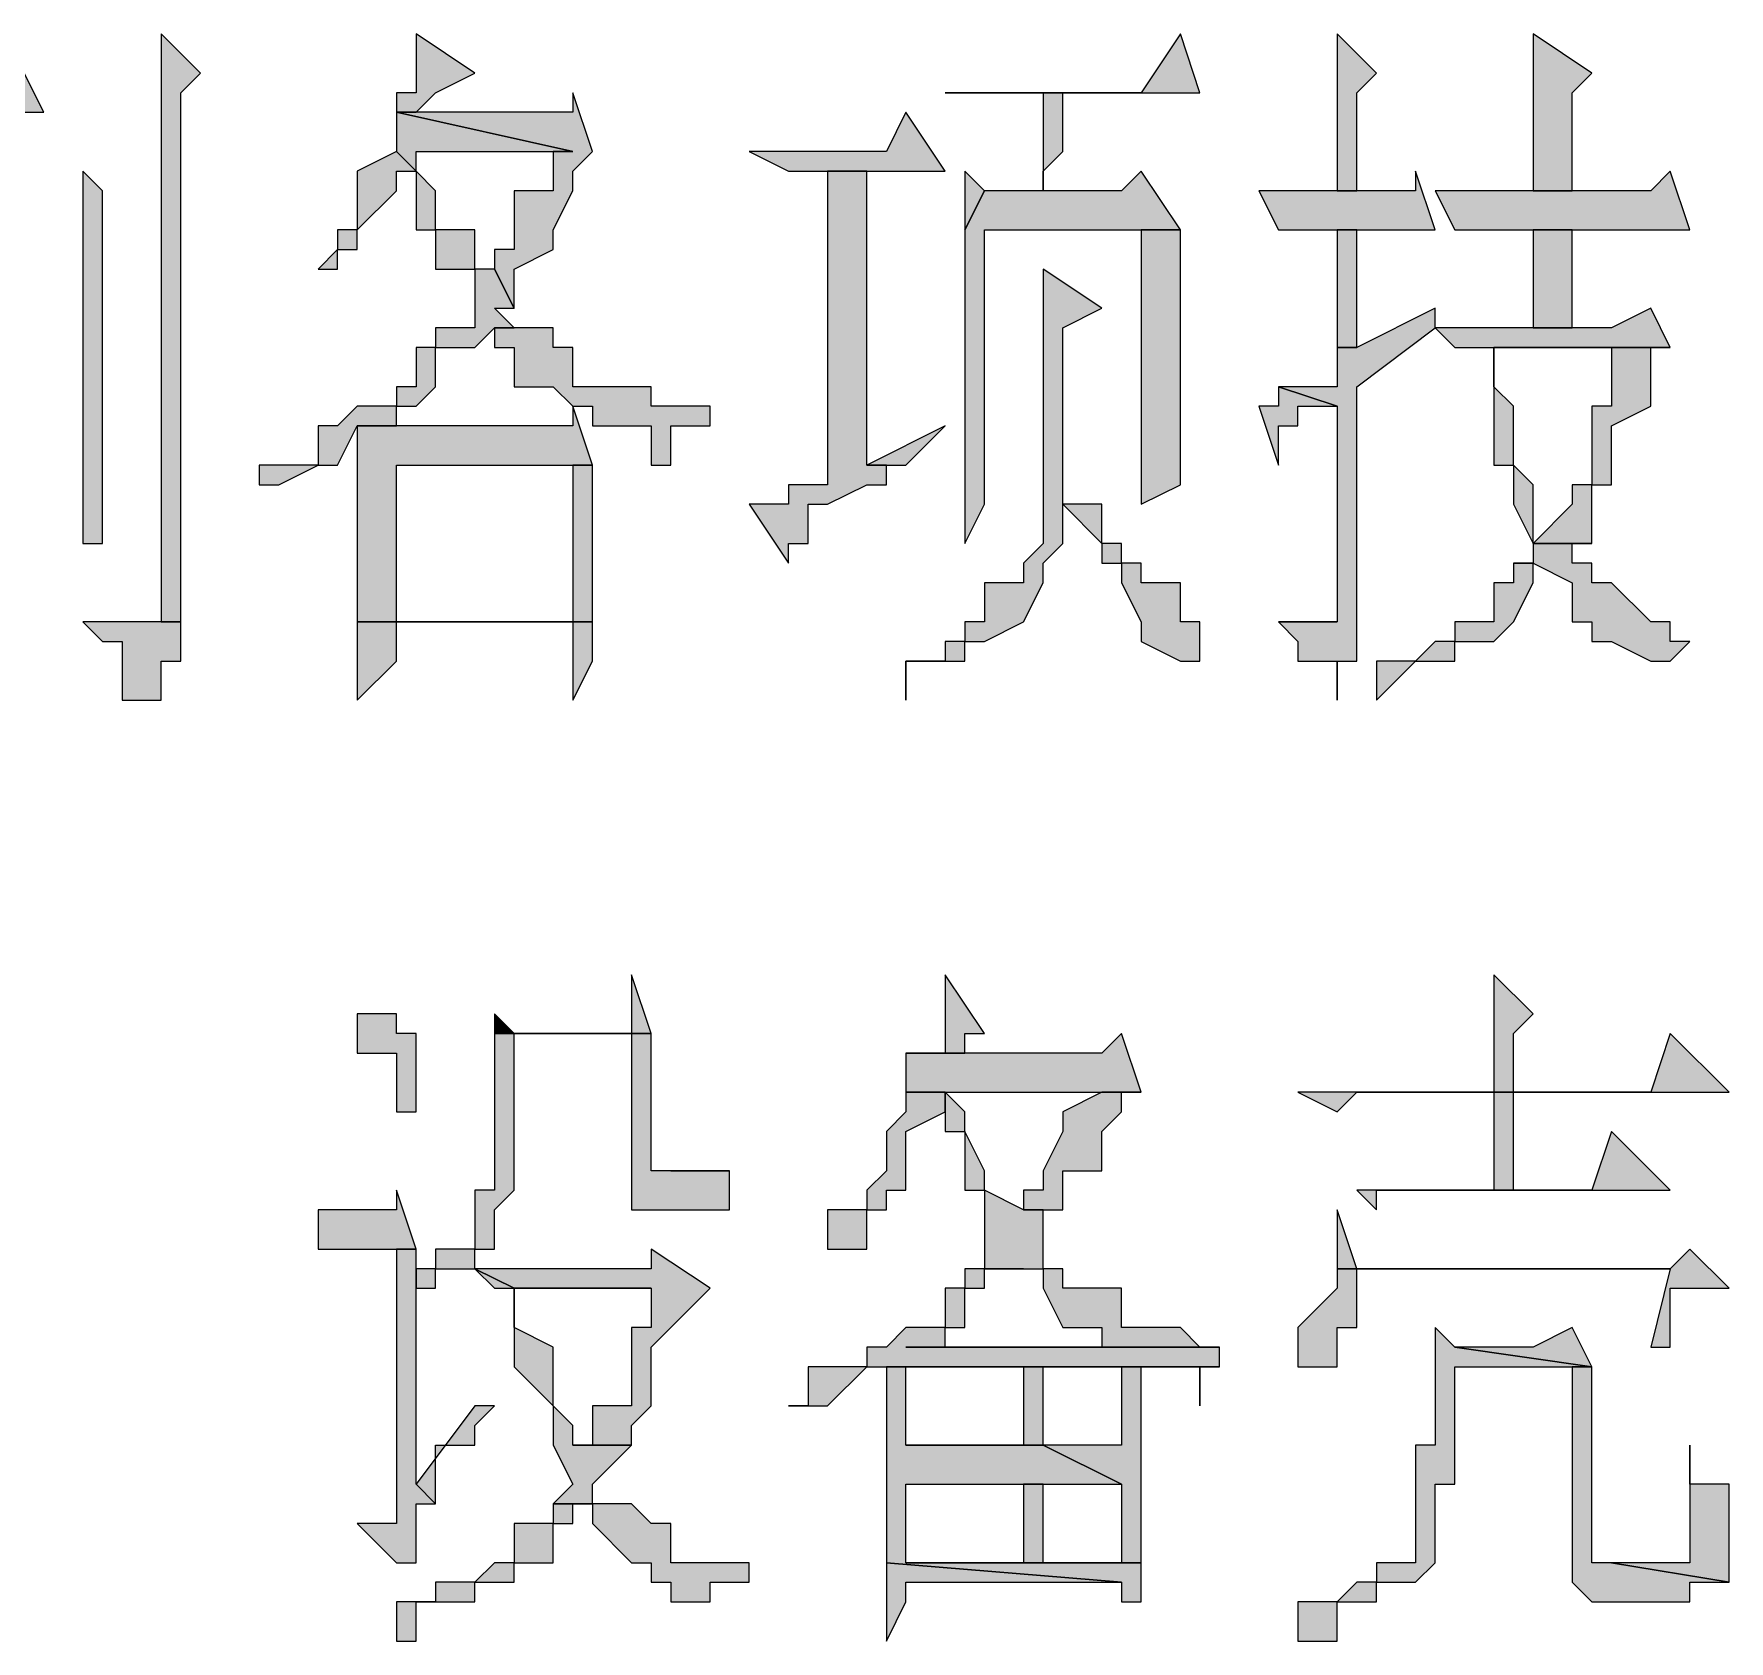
# Model space of a CAD drawing. Header units: millimetres. Extents: x 20 to 821, y 1 to 1134.
# Drawn here: x 607.95 to 623.52, y 607.1 to 621.86 of the extents above; entities that cross this region are included whole.
import ezdxf

# ---------------------------------------------------------------- set-up
doc = ezdxf.new("R2010")
doc.units = ezdxf.units.MM
doc.layers.add('1', color=7, linetype='Continuous')

msp = doc.modelspace()

# ---------------------------------------------------------------- hatches: boundary and pattern name
h = msp.add_hatch(color=0)
h.dxf.hatch_style = 2
h.paths.add_polyline_path([(609.12, 621.861732), (609.12, 616.461732), (609.3, 616.461732), (609.3, 621.321732), (609.48, 621.501732)])
h = msp.add_hatch(color=0)
h.dxf.hatch_style = 2
h.paths.add_polyline_path([(611.46, 621.861732), (611.46, 621.321732), (611.28, 621.321732), (611.28, 621.141732), (611.46, 621.141732), (611.64, 621.321732), (612, 621.501732)])
h = msp.add_hatch(color=0)
h.dxf.hatch_style = 2
h.paths.add_polyline_path([(618.48, 621.861732), (618.12, 621.321732), (616.32, 621.321732), (616.5, 621.321732), (618.66, 621.321732)])
h = msp.add_hatch(color=0)
h.dxf.hatch_style = 2
h.paths.add_polyline_path([(619.92, 621.861732), (619.92, 620.421732), (620.1, 620.421732), (620.1, 621.321732), (620.28, 621.501732)])
h = msp.add_hatch(color=0)
h.dxf.hatch_style = 2
h.paths.add_polyline_path([(621.72, 621.861732), (621.72, 620.421732), (622.08, 620.421732), (622.08, 621.321732), (622.26, 621.501732)])
h = msp.add_hatch(color=0)
h.dxf.hatch_style = 2
h.paths.add_polyline_path([(607.86, 621.501732), (607.68, 621.141732), (605.7, 621.141732), (605.88, 620.781732), (606.24, 620.781732), (606.24, 621.141732), (608.04, 621.141732)])
h = msp.add_hatch(color=0)
h.dxf.hatch_style = 2
h.paths.add_polyline_path([(612.9, 621.321732), (612.9, 621.141732), (611.46, 621.141732), (611.28, 621.141732), (612.9, 620.781732), (612.72, 620.781732), (612.72, 620.601732), (612.72, 620.421732), (612.36, 620.421732), (612.36, 619.881732), (612.18, 619.881732), (612.18, 619.701732), (612.36, 619.341732), (612.36, 619.701732), (612.72, 619.881732), (612.72, 620.061732), (612.9, 620.421732), (612.9, 620.601732), (613.08, 620.781732)])
h = msp.add_hatch(color=0)
h.dxf.hatch_style = 2
h.paths.add_polyline_path([(617.4, 621.321732), (617.22, 621.321732), (617.22, 621.141732), (617.22, 620.421732), (617.22, 620.601732), (617.4, 620.781732)])
h = msp.add_hatch(color=0)
h.dxf.hatch_style = 2
h.paths.add_polyline_path([(611.28, 621.141732), (611.28, 620.781732), (611.46, 620.601732), (611.46, 620.061732), (611.64, 620.061732), (611.64, 619.701732), (612, 619.701732), (612, 619.161732), (611.64, 619.161732), (611.64, 618.981732), (611.46, 618.981732), (611.46, 618.621732), (611.28, 618.621732), (611.28, 618.441732), (610.92, 618.441732), (610.74, 618.261732), (610.56, 618.261732), (610.56, 617.901732), (610.02, 617.901732), (610.02, 617.721732), (610.2, 617.721732), (610.56, 617.901732), (610.74, 617.901732), (610.92, 618.261732), (611.28, 618.261732), (611.28, 618.441732), (611.46, 618.441732), (611.64, 618.621732), (611.64, 618.981732), (612, 618.981732), (612.18, 619.161732), (612.36, 619.161732), (612.18, 619.341732), (612.36, 619.341732), (612.18, 619.701732), (612, 619.701732), (612, 619.881732), (612, 620.061732), (611.64, 620.061732), (611.64, 620.421732), (611.46, 620.601732), (611.46, 620.781732), (612.9, 620.781732)])
h = msp.add_hatch(color=0)
h.dxf.hatch_style = 2
h.paths.add_polyline_path([(615.96, 621.141732), (615.78, 620.781732), (614.52, 620.781732), (614.88, 620.601732), (616.32, 620.601732)])
h = msp.add_hatch(color=0)
h.dxf.hatch_style = 2
h.paths.add_polyline_path([(611.28, 620.781732), (610.92, 620.601732), (610.92, 620.061732), (610.74, 620.061732), (610.74, 619.881732), (610.56, 619.701732), (610.74, 619.701732), (610.74, 619.881732), (610.92, 619.881732), (610.92, 620.061732), (611.28, 620.421732), (611.28, 620.601732), (611.46, 620.601732)])
h = msp.add_hatch(color=0)
h.dxf.hatch_style = 2
h.paths.add_polyline_path([(608.4, 620.601732), (608.4, 617.181732), (608.58, 617.181732), (608.58, 617.541732), (608.58, 620.421732)])
h = msp.add_hatch(color=0)
h.dxf.hatch_style = 2
h.paths.add_polyline_path([(615.6, 620.601732), (615.24, 620.601732), (615.24, 617.901732), (615.24, 617.721732), (615.06, 617.721732), (614.88, 617.721732), (614.88, 617.541732), (614.52, 617.541732), (614.88, 617.001732), (614.88, 617.181732), (615.06, 617.181732), (615.06, 617.541732), (615.24, 617.541732), (615.6, 617.721732), (615.78, 617.721732), (615.78, 617.901732), (615.6, 617.901732)])
h = msp.add_hatch(color=0)
h.dxf.hatch_style = 2
h.paths.add_polyline_path([(616.5, 620.601732), (616.5, 620.061732), (616.68, 620.421732)])
h = msp.add_hatch(color=0)
h.dxf.hatch_style = 2
h.paths.add_polyline_path([(618.12, 620.601732), (617.94, 620.421732), (616.68, 620.421732), (616.5, 620.061732), (616.5, 617.541732), (616.5, 617.181732), (616.68, 617.541732), (616.68, 620.061732), (618.12, 620.061732), (618.48, 620.061732)])
h = msp.add_hatch(color=0)
h.dxf.hatch_style = 2
h.paths.add_polyline_path([(620.64, 620.601732), (620.64, 620.421732), (620.1, 620.421732), (619.2, 620.421732), (619.38, 620.061732), (620.82, 620.061732)])
h = msp.add_hatch(color=0)
h.dxf.hatch_style = 2
h.paths.add_polyline_path([(622.98, 620.601732), (622.8, 620.421732), (620.82, 620.421732), (621, 620.061732), (623.16, 620.061732)])
h = msp.add_hatch(color=0)
h.dxf.hatch_style = 2
h.paths.add_polyline_path([(618.48, 620.061732), (618.12, 620.061732), (618.12, 617.541732), (618.48, 617.721732)])
h = msp.add_hatch(color=0)
h.dxf.hatch_style = 2
h.paths.add_polyline_path([(619.92, 618.981732), (620.1, 618.981732), (620.1, 620.061732), (619.92, 620.061732)])
h = msp.add_hatch(color=0)
h.dxf.hatch_style = 2
h.paths.add_polyline_path([(621.72, 619.161732), (622.08, 619.161732), (622.08, 620.061732), (621.72, 620.061732)])
h = msp.add_hatch(color=0)
h.dxf.hatch_style = 2
h.paths.add_polyline_path([(617.22, 619.701732), (617.22, 617.181732), (617.04, 617.001732), (617.04, 616.821732), (616.68, 616.821732), (616.68, 616.461732), (616.5, 616.461732), (616.5, 616.281732), (616.32, 616.281732), (616.32, 616.101732), (615.96, 616.101732), (615.96, 615.741732), (615.96, 616.101732), (616.32, 616.101732), (616.5, 616.101732), (616.5, 616.281732), (616.68, 616.281732), (617.04, 616.461732), (617.22, 616.821732), (617.22, 617.001732), (617.4, 617.181732), (617.4, 619.161732), (617.76, 619.341732)])
h = msp.add_hatch(color=0)
h.dxf.hatch_style = 2
h.paths.add_polyline_path([(620.82, 619.341732), (620.1, 618.981732), (619.92, 618.981732), (619.92, 618.621732), (619.38, 618.621732), (619.92, 618.441732), (619.92, 616.461732), (619.38, 616.461732), (619.56, 616.281732), (619.56, 616.101732), (619.92, 616.101732), (619.92, 615.741732), (619.92, 616.101732), (620.1, 616.101732), (620.1, 616.281732), (620.1, 618.621732), (620.82, 619.161732)])
h = msp.add_hatch(color=0)
h.dxf.hatch_style = 2
h.paths.add_polyline_path([(622.8, 619.341732), (622.44, 619.161732), (620.82, 619.161732), (621, 618.981732), (622.98, 618.981732)])
h = msp.add_hatch(color=0)
h.dxf.hatch_style = 2
h.paths.add_polyline_path([(612.36, 619.161732), (612.18, 619.161732), (612.18, 618.981732), (612.36, 618.981732), (612.36, 618.621732), (612.72, 618.621732), (612.9, 618.441732), (613.08, 618.441732), (613.08, 618.261732), (613.62, 618.261732), (613.62, 617.901732), (613.8, 617.901732), (613.8, 618.261732), (614.16, 618.261732), (614.16, 618.441732), (613.8, 618.441732), (613.62, 618.441732), (613.62, 618.621732), (612.9, 618.621732), (612.9, 618.981732), (612.72, 618.981732), (612.72, 619.161732)])
h = msp.add_hatch(color=0)
h.dxf.hatch_style = 2
h.paths.add_polyline_path([(621.36, 618.981732), (621.36, 617.901732), (621.54, 617.901732), (621.54, 617.541732), (621.72, 617.181732), (621.72, 617.001732), (621.54, 617.001732), (621.72, 617.001732), (622.08, 616.821732), (622.08, 616.461732), (622.26, 616.461732), (622.26, 616.281732), (622.44, 616.281732), (622.8, 616.101732), (622.98, 616.101732), (623.16, 616.281732), (622.98, 616.281732), (622.98, 616.461732), (622.8, 616.461732), (622.44, 616.821732), (622.26, 616.821732), (622.26, 617.001732), (622.08, 617.001732), (622.08, 617.181732), (622.26, 617.181732), (621.72, 617.181732), (621.72, 617.721732), (621.54, 617.901732), (621.54, 618.441732), (621.36, 618.621732), (621.36, 618.981732), (622.44, 618.981732)])
h = msp.add_hatch(color=0)
h.dxf.hatch_style = 2
h.paths.add_polyline_path([(622.98, 618.981732), (621.36, 618.981732), (622.44, 618.981732), (622.44, 618.441732), (622.26, 618.441732), (622.26, 617.721732), (622.08, 617.721732), (622.08, 617.541732), (621.72, 617.181732), (622.26, 617.181732), (622.26, 617.541732), (622.26, 617.721732), (622.44, 617.721732), (622.44, 618.261732), (622.8, 618.441732), (622.8, 618.981732)])
h = msp.add_hatch(color=0)
h.dxf.hatch_style = 2
h.paths.add_polyline_path([(619.38, 618.621732), (619.38, 618.441732), (619.2, 618.441732), (619.38, 617.901732), (619.38, 618.261732), (619.56, 618.261732), (619.56, 618.441732), (619.92, 618.441732)])
h = msp.add_hatch(color=0)
h.dxf.hatch_style = 2
h.paths.add_polyline_path([(612.9, 618.441732), (612.9, 618.261732), (611.28, 618.261732), (610.92, 618.261732), (610.92, 616.821732), (610.92, 616.461732), (611.28, 616.461732), (611.28, 617.901732), (612.9, 617.901732), (613.08, 617.901732)])
h = msp.add_hatch(color=0)
h.dxf.hatch_style = 2
h.paths.add_polyline_path([(616.32, 618.261732), (615.6, 617.901732), (615.96, 617.901732)])
h = msp.add_hatch(color=0)
h.dxf.hatch_style = 2
h.paths.add_polyline_path([(613.08, 617.901732), (612.9, 617.901732), (612.9, 616.461732), (610.92, 616.461732), (610.92, 616.281732), (610.92, 615.741732), (611.28, 616.101732), (611.28, 616.461732), (612.9, 616.461732), (613.08, 616.461732), (613.08, 616.821732)])
h = msp.add_hatch(color=0)
h.dxf.hatch_style = 2
h.paths.add_polyline_path([(617.4, 617.541732), (617.76, 617.181732), (617.76, 617.001732), (617.94, 617.001732), (617.94, 616.821732), (618.12, 616.461732), (618.12, 616.281732), (618.48, 616.101732), (618.66, 616.101732), (618.66, 616.281732), (618.66, 616.461732), (618.48, 616.461732), (618.48, 616.821732), (618.12, 616.821732), (618.12, 617.001732), (617.94, 617.001732), (617.94, 617.181732), (617.76, 617.181732), (617.76, 617.541732)])
h = msp.add_hatch(color=0)
h.dxf.hatch_style = 2
h.paths.add_polyline_path([(621.54, 617.001732), (621.54, 616.821732), (621.36, 616.821732), (621.36, 616.461732), (621, 616.461732), (621, 616.281732), (620.82, 616.281732), (620.64, 616.101732), (620.28, 616.101732), (620.28, 615.741732), (620.64, 616.101732), (621, 616.101732), (621, 616.281732), (621.36, 616.281732), (621.54, 616.461732), (621.72, 616.821732), (621.72, 617.001732)])
h = msp.add_hatch(color=0)
h.dxf.hatch_style = 2
h.paths.add_polyline_path([(608.4, 616.461732), (608.58, 616.281732), (608.76, 616.281732), (608.76, 616.101732), (608.76, 615.741732), (609.12, 615.741732), (609.12, 616.101732), (609.3, 616.101732), (609.3, 616.461732), (609.12, 616.461732), (608.58, 616.461732)])
h = msp.add_hatch(color=0)
h.dxf.hatch_style = 2
h.paths.add_polyline_path([(613.08, 616.461732), (612.9, 616.461732), (612.9, 615.741732), (613.08, 616.101732)])
h = msp.add_hatch(color=0)
h.dxf.hatch_style = 2
h.paths.add_polyline_path([(619.38, 616.461732), (619.92, 616.461732), (619.56, 616.461732)])
h = msp.add_hatch(color=0)
h.dxf.hatch_style = 2
h.paths.add_polyline_path([(613.44, 613.221732), (613.44, 612.681732), (612.36, 612.681732), (612.18, 612.681732), (612.18, 612.501732), (612.18, 611.241732), (612, 611.241732), (612, 610.701732), (611.64, 610.701732), (611.64, 610.521732), (611.46, 610.521732), (611.46, 610.341732), (611.64, 610.341732), (611.64, 610.521732), (612, 610.521732), (612, 610.701732), (612.18, 610.701732), (612.18, 611.061732), (612.36, 611.241732), (612.36, 612.681732), (613.44, 612.681732), (613.62, 612.681732)])
h = msp.add_hatch(color=0)
h.dxf.hatch_style = 2
h.paths.add_polyline_path([(616.32, 613.221732), (616.32, 612.501732), (615.96, 612.501732), (616.5, 612.501732), (616.5, 612.681732), (616.68, 612.681732)])
h = msp.add_hatch(color=0)
h.dxf.hatch_style = 2
h.paths.add_polyline_path([(621.36, 613.221732), (621.36, 612.141732), (621.54, 612.141732), (621.54, 612.681732), (621.72, 612.861732)])
h = msp.add_hatch(color=0)
h.dxf.hatch_style = 2
h.paths.add_polyline_path([(610.92, 612.861732), (610.92, 612.501732), (611.28, 612.501732), (611.28, 611.961732), (611.46, 611.961732), (611.46, 612.681732), (611.28, 612.681732), (611.28, 612.861732)])
h = msp.add_hatch(color=0)
h.dxf.hatch_style = 2
h.paths.add_polyline_path([(612.18, 612.861732), (612.18, 612.681732), (612.36, 612.681732)])
h = msp.add_hatch(color=0)
h.dxf.hatch_style = 2
h.paths.add_polyline_path([(613.62, 612.681732), (613.44, 612.681732), (613.44, 611.421732), (613.44, 611.061732), (613.62, 611.061732), (614.34, 611.061732), (614.34, 611.241732), (614.34, 611.421732), (613.8, 611.421732), (613.62, 611.421732)])
h = msp.add_hatch(color=0)
h.dxf.hatch_style = 2
h.paths.add_polyline_path([(617.94, 612.681732), (617.76, 612.501732), (615.96, 612.501732), (615.96, 612.141732), (616.32, 612.141732), (616.32, 611.961732), (616.32, 611.781732), (616.5, 611.781732), (616.5, 611.241732), (616.68, 611.241732), (616.68, 610.521732), (617.04, 610.521732), (617.22, 610.521732), (617.22, 610.341732), (617.4, 609.981732), (617.76, 609.981732), (617.76, 609.801732), (617.94, 609.801732), (615.96, 609.801732), (618.84, 609.801732), (618.66, 609.801732), (618.48, 609.981732), (617.94, 609.981732), (617.94, 610.341732), (617.4, 610.341732), (617.4, 610.521732), (617.22, 610.521732), (617.22, 610.701732), (617.22, 611.061732), (617.04, 611.061732), (616.68, 611.241732), (616.68, 611.421732), (616.5, 611.781732), (616.5, 611.961732), (616.32, 612.141732), (618.12, 612.141732)])
h = msp.add_hatch(color=0)
h.dxf.hatch_style = 2
h.paths.add_polyline_path([(622.98, 612.681732), (622.8, 612.141732), (619.56, 612.141732), (619.92, 611.961732), (620.1, 612.141732), (623.52, 612.141732)])
h = msp.add_hatch(color=0)
h.dxf.hatch_style = 2
h.paths.add_polyline_path([(615.96, 612.141732), (615.96, 611.961732), (615.78, 611.781732), (615.78, 611.421732), (615.6, 611.241732), (615.6, 611.061732), (615.24, 611.061732), (615.24, 610.701732), (615.6, 610.701732), (615.6, 611.061732), (615.78, 611.061732), (615.78, 611.241732), (615.96, 611.241732), (615.96, 611.781732), (616.32, 611.961732), (616.32, 612.141732)])
h = msp.add_hatch(color=0)
h.dxf.hatch_style = 2
h.paths.add_polyline_path([(618.12, 612.141732), (617.76, 612.141732), (617.4, 611.961732), (617.4, 611.781732), (617.22, 611.421732), (617.22, 611.241732), (617.04, 611.241732), (617.04, 611.061732), (617.22, 611.061732), (617.4, 611.061732), (617.4, 611.241732), (617.4, 611.421732), (617.76, 611.421732), (617.76, 611.781732), (617.94, 611.961732), (617.94, 612.141732)])
h = msp.add_hatch(color=0)
h.dxf.hatch_style = 2
h.paths.add_polyline_path([(621.36, 611.241732), (621.54, 611.241732), (621.54, 612.141732), (621.36, 612.141732)])
h = msp.add_hatch(color=0)
h.dxf.hatch_style = 2
h.paths.add_polyline_path([(622.44, 611.781732), (622.26, 611.241732), (620.1, 611.241732), (620.28, 611.061732), (620.28, 611.241732), (620.64, 611.241732), (622.98, 611.241732)])
h = msp.add_hatch(color=0)
h.dxf.hatch_style = 2
h.paths.add_polyline_path([(614.16, 611.421732), (613.8, 611.421732), (614.34, 611.421732)])
h = msp.add_hatch(color=0)
h.dxf.hatch_style = 2
h.paths.add_polyline_path([(611.28, 611.241732), (611.28, 611.061732), (610.56, 611.061732), (610.56, 610.701732), (610.74, 610.701732), (611.46, 610.701732)])
h = msp.add_hatch(color=0)
h.dxf.hatch_style = 2
h.paths.add_polyline_path([(619.92, 611.061732), (619.92, 610.521732), (620.1, 610.521732)])
h = msp.add_hatch(color=0)
h.dxf.hatch_style = 2
h.paths.add_polyline_path([(611.46, 610.701732), (611.28, 610.701732), (611.28, 608.541732), (611.28, 608.181732), (610.92, 608.181732), (611.28, 607.821732), (611.46, 607.821732), (611.46, 608.181732), (611.46, 608.361732), (611.64, 608.361732), (611.46, 608.541732)])
h = msp.add_hatch(color=0)
h.dxf.hatch_style = 2
h.paths.add_polyline_path([(613.62, 610.701732), (613.62, 610.521732), (612, 610.521732), (612.36, 610.341732), (613.62, 610.341732), (613.62, 609.981732), (613.44, 609.981732), (613.44, 609.801732), (613.44, 609.261732), (613.08, 609.261732), (613.08, 608.901732), (612.9, 608.901732), (613.44, 608.901732), (613.44, 609.081732), (613.62, 609.261732), (613.62, 609.621732), (613.62, 609.801732), (613.8, 609.981732), (614.16, 610.341732)])
h = msp.add_hatch(color=0)
h.dxf.hatch_style = 2
h.paths.add_polyline_path([(623.16, 610.701732), (622.98, 610.521732), (619.92, 610.521732), (622.98, 610.521732), (622.8, 609.801732), (622.98, 609.801732), (622.98, 609.981732), (622.98, 610.341732), (623.16, 610.341732), (623.52, 610.341732)])
h = msp.add_hatch(color=0)
h.dxf.hatch_style = 2
h.paths.add_polyline_path([(612, 610.521732), (612.18, 610.341732), (612.36, 610.341732)])
h = msp.add_hatch(color=0)
h.dxf.hatch_style = 2
h.paths.add_polyline_path([(616.68, 610.521732), (616.5, 610.521732), (616.5, 610.341732), (616.32, 610.341732), (616.32, 609.981732), (615.96, 609.981732), (615.78, 609.801732), (615.6, 609.801732), (615.6, 609.621732), (615.06, 609.621732), (615.06, 609.261732), (614.88, 609.261732), (615.06, 609.261732), (615.24, 609.261732), (615.6, 609.621732), (618.84, 609.621732), (618.84, 609.801732), (615.96, 609.801732), (616.32, 609.801732), (616.32, 609.981732), (616.5, 609.981732), (616.5, 610.341732), (616.68, 610.341732), (616.68, 610.521732), (617.04, 610.521732)])
h = msp.add_hatch(color=0)
h.dxf.hatch_style = 2
h.paths.add_polyline_path([(619.92, 610.521732), (619.92, 610.341732), (619.56, 609.981732), (619.56, 609.621732), (619.92, 609.621732), (619.92, 609.981732), (620.1, 609.981732), (620.1, 610.521732), (622.98, 610.521732)])
h = msp.add_hatch(color=0)
h.dxf.hatch_style = 2
h.paths.add_polyline_path([(612.36, 610.341732), (612.36, 609.621732), (612.72, 609.261732), (612.72, 608.901732), (612.9, 608.541732), (612.72, 608.361732), (613.08, 608.361732), (613.08, 608.181732), (613.44, 607.821732), (613.62, 607.821732), (613.62, 607.641732), (613.8, 607.641732), (613.8, 607.461732), (614.16, 607.461732), (614.16, 607.641732), (614.52, 607.641732), (614.52, 607.821732), (613.8, 607.821732), (613.8, 608.181732), (613.62, 608.181732), (613.44, 608.361732), (613.08, 608.361732), (613.08, 608.541732), (613.44, 608.901732), (612.9, 608.901732), (612.9, 609.081732), (612.72, 609.261732), (612.72, 609.801732), (612.36, 609.981732), (612.36, 610.341732), (613.62, 610.341732)])
h = msp.add_hatch(color=0)
h.dxf.hatch_style = 2
h.paths.add_polyline_path([(620.82, 609.981732), (620.82, 608.901732), (620.64, 608.901732), (620.64, 607.821732), (620.28, 607.821732), (620.28, 607.641732), (620.1, 607.641732), (619.92, 607.461732), (619.56, 607.461732), (619.56, 607.101732), (619.92, 607.101732), (619.92, 607.461732), (620.1, 607.461732), (620.28, 607.461732), (620.28, 607.641732), (620.64, 607.641732), (620.82, 607.821732), (620.82, 608.541732), (621, 608.541732), (621, 609.621732), (622.08, 609.621732), (622.26, 609.621732), (621, 609.801732)])
h = msp.add_hatch(color=0)
h.dxf.hatch_style = 2
h.paths.add_polyline_path([(622.08, 609.981732), (621.72, 609.801732), (621, 609.801732), (622.26, 609.621732)])
h = msp.add_hatch(color=0)
h.dxf.hatch_style = 2
h.paths.add_polyline_path([(615.78, 609.621732), (615.78, 607.821732), (617.94, 607.641732), (617.94, 607.461732), (618.12, 607.461732), (618.12, 607.821732), (617.22, 607.821732), (615.96, 607.821732), (615.96, 608.541732), (617.94, 608.541732), (617.22, 608.901732), (615.96, 608.901732), (615.96, 609.621732), (618.12, 609.621732)])
h = msp.add_hatch(color=0)
h.dxf.hatch_style = 2
h.paths.add_polyline_path([(618.84, 609.621732), (615.78, 609.621732), (618.12, 609.621732), (618.66, 609.621732), (618.66, 609.261732), (618.66, 609.621732)])
h = msp.add_hatch(color=0)
h.dxf.hatch_style = 2
h.paths.add_polyline_path([(617.04, 609.621732), (617.04, 608.901732), (615.96, 608.901732), (617.22, 608.901732), (617.22, 609.621732), (617.94, 609.621732)])
h = msp.add_hatch(color=0)
h.dxf.hatch_style = 2
h.paths.add_polyline_path([(618.12, 609.621732), (617.04, 609.621732), (617.94, 609.621732), (617.94, 608.901732), (617.22, 608.901732), (617.94, 608.541732), (617.94, 607.821732), (617.22, 607.821732), (618.12, 607.821732), (618.12, 608.181732)])
h = msp.add_hatch(color=0)
h.dxf.hatch_style = 2
h.paths.add_polyline_path([(622.26, 609.621732), (622.08, 609.621732), (622.08, 608.181732), (622.08, 607.641732), (622.26, 607.461732), (623.16, 607.461732), (623.16, 607.641732), (623.52, 607.641732), (622.44, 607.821732), (622.26, 607.821732), (622.26, 608.181732)])
h = msp.add_hatch(color=0)
h.dxf.hatch_style = 2
h.paths.add_polyline_path([(612, 609.261732), (611.46, 608.541732), (611.64, 608.361732), (611.64, 608.901732), (612, 608.901732), (612, 609.081732), (612.18, 609.261732)])
h = msp.add_hatch(color=0)
h.dxf.hatch_style = 2
h.paths.add_polyline_path([(623.16, 608.901732), (623.16, 607.821732), (622.98, 607.821732), (622.44, 607.821732), (623.52, 607.641732), (623.52, 608.541732), (623.16, 608.541732)])
h = msp.add_hatch(color=0)
h.dxf.hatch_style = 2
h.paths.add_polyline_path([(617.22, 608.541732), (617.04, 608.541732), (617.04, 607.821732), (615.96, 607.821732), (617.22, 607.821732)])
h = msp.add_hatch(color=0)
h.dxf.hatch_style = 2
h.paths.add_polyline_path([(612.72, 608.361732), (612.72, 608.181732), (612.36, 608.181732), (612.36, 607.821732), (612.18, 607.821732), (612, 607.641732), (611.64, 607.641732), (611.64, 607.461732), (611.28, 607.461732), (611.28, 607.101732), (611.46, 607.101732), (611.46, 607.461732), (612, 607.461732), (612, 607.641732), (612.36, 607.641732), (612.36, 607.821732), (612.72, 607.821732), (612.72, 608.181732), (612.9, 608.181732), (612.9, 608.361732), (613.08, 608.361732)])
h = msp.add_hatch(color=0)
h.dxf.hatch_style = 2
h.paths.add_polyline_path([(615.78, 607.821732), (615.78, 607.101732), (615.96, 607.461732), (615.96, 607.641732), (617.94, 607.641732)])

# ---------------------------------------------------------------- linework, layer by layer
at = {"layer": '1', "color": 0, "lineweight": 5}
for points in [[(609.12, 621.861732), (609.12, 616.461732), (609.3, 616.461732), (609.3, 621.321732), (609.48, 621.501732), (609.12, 621.861732)], [(611.46, 621.861732), (611.46, 621.321732), (611.28, 621.321732), (611.28, 621.141732), (611.46, 621.141732), (611.64, 621.321732), (612, 621.501732), (611.46, 621.861732)], [(618.48, 621.861732), (618.12, 621.321732), (616.32, 621.321732), (616.5, 621.321732), (618.66, 621.321732), (618.48, 621.861732)], [(619.92, 621.861732), (619.92, 620.421732), (620.1, 620.421732), (620.1, 621.321732), (620.28, 621.501732), (619.92, 621.861732)], [(621.72, 621.861732), (621.72, 620.421732), (622.08, 620.421732), (622.08, 621.321732), (622.26, 621.501732), (621.72, 621.861732)], [(607.86, 621.501732), (607.68, 621.141732), (605.7, 621.141732), (605.88, 620.781732), (606.24, 620.781732), (606.24, 621.141732), (608.04, 621.141732), (607.86, 621.501732)], [(612.9, 621.321732), (612.9, 621.141732), (611.46, 621.141732), (611.28, 621.141732), (612.9, 620.781732), (612.72, 620.781732), (612.72, 620.601732), (612.72, 620.421732), (612.36, 620.421732), (612.36, 619.881732), (612.18, 619.881732), (612.18, 619.701732), (612.36, 619.341732), (612.36, 619.701732), (612.72, 619.881732), (612.72, 620.061732), (612.9, 620.421732), (612.9, 620.421732), (612.9, 620.601732), (613.08, 620.781732), (612.9, 621.321732)], [(617.4, 621.321732), (617.22, 621.321732), (617.22, 621.141732), (617.22, 620.421732), (617.22, 620.601732), (617.4, 620.781732), (617.4, 621.321732)], [(611.28, 621.141732), (611.28, 620.781732), (611.46, 620.601732), (611.46, 620.061732), (611.64, 620.061732), (611.64, 619.701732), (612, 619.701732), (612, 619.161732), (611.64, 619.161732), (611.64, 618.981732), (611.46, 618.981732), (611.46, 618.621732), (611.28, 618.621732), (611.28, 618.441732), (610.92, 618.441732), (610.74, 618.261732), (610.56, 618.261732), (610.56, 617.901732), (610.02, 617.901732), (610.02, 617.721732), (610.2, 617.721732), (610.56, 617.901732), (610.74, 617.901732), (610.92, 618.261732), (611.28, 618.261732), (611.28, 618.441732), (611.46, 618.441732), (611.64, 618.621732), (611.64, 618.981732), (612, 618.981732), (612.18, 619.161732), (612.36, 619.161732), (612.18, 619.341732), (612.36, 619.341732), (612.18, 619.701732), (612, 619.701732), (612, 619.881732), (612, 620.061732), (611.64, 620.061732), (611.64, 620.421732), (611.46, 620.601732), (611.46, 620.781732), (612.9, 620.781732), (611.28, 621.141732)], [(615.96, 621.141732), (615.78, 620.781732), (614.52, 620.781732), (614.88, 620.601732), (616.32, 620.601732), (615.96, 621.141732)], [(611.28, 620.781732), (610.92, 620.601732), (610.92, 620.061732), (610.74, 620.061732), (610.74, 619.881732), (610.56, 619.701732), (610.74, 619.701732), (610.74, 619.881732), (610.92, 619.881732), (610.92, 620.061732), (611.28, 620.421732), (611.28, 620.601732), (611.46, 620.601732), (611.28, 620.781732)], [(608.4, 620.601732), (608.4, 617.181732), (608.4, 617.181732), (608.58, 617.181732), (608.58, 617.541732), (608.58, 620.421732), (608.4, 620.601732)], [(615.6, 620.601732), (615.24, 620.601732), (615.24, 617.901732), (615.24, 617.721732), (615.06, 617.721732), (614.88, 617.721732), (614.88, 617.541732), (614.52, 617.541732), (614.88, 617.001732), (614.88, 617.181732), (615.06, 617.181732), (615.06, 617.541732), (615.24, 617.541732), (615.6, 617.721732), (615.78, 617.721732), (615.78, 617.901732), (615.6, 617.901732), (615.6, 620.601732)], [(616.5, 620.601732), (616.5, 620.061732), (616.68, 620.421732), (616.5, 620.601732)], [(618.12, 620.601732), (617.94, 620.421732), (616.68, 620.421732), (616.5, 620.061732), (616.5, 617.541732), (616.5, 617.181732), (616.68, 617.541732), (616.68, 620.061732), (618.12, 620.061732), (618.48, 620.061732), (618.12, 620.601732)], [(620.64, 620.601732), (620.64, 620.421732), (620.1, 620.421732), (619.2, 620.421732), (619.38, 620.061732), (620.82, 620.061732), (620.64, 620.601732)], [(622.98, 620.601732), (622.8, 620.421732), (620.82, 620.421732), (621, 620.061732), (623.16, 620.061732), (622.98, 620.601732)], [(618.48, 620.061732), (618.12, 620.061732), (618.12, 617.541732), (618.48, 617.721732), (618.48, 620.061732)], [(619.92, 618.981732), (620.1, 618.981732), (620.1, 620.061732), (619.92, 620.061732), (619.92, 618.981732)], [(621.72, 619.161732), (622.08, 619.161732), (622.08, 620.061732), (621.72, 620.061732), (621.72, 619.161732)], [(617.22, 619.701732), (617.22, 617.181732), (617.04, 617.001732), (617.04, 616.821732), (616.68, 616.821732), (616.68, 616.461732), (616.68, 616.461732), (616.5, 616.461732), (616.5, 616.281732), (616.32, 616.281732), (616.32, 616.101732), (615.96, 616.101732), (615.96, 615.741732), (615.96, 616.101732), (616.32, 616.101732), (616.5, 616.101732), (616.5, 616.281732), (616.68, 616.281732), (617.04, 616.461732), (617.22, 616.821732), (617.22, 617.001732), (617.4, 617.181732), (617.4, 619.161732), (617.76, 619.341732), (617.22, 619.701732)], [(620.82, 619.341732), (620.1, 618.981732), (619.92, 618.981732), (619.92, 618.621732), (619.38, 618.621732), (619.92, 618.441732), (619.92, 616.461732), (619.38, 616.461732), (619.56, 616.281732), (619.56, 616.101732), (619.92, 616.101732), (619.92, 615.741732), (619.92, 616.101732), (620.1, 616.101732), (620.1, 616.281732), (620.1, 616.281732), (620.1, 618.621732), (620.82, 619.161732), (620.82, 619.341732)], [(622.8, 619.341732), (622.44, 619.161732), (620.82, 619.161732), (621, 618.981732), (622.98, 618.981732), (622.8, 619.341732)], [(612.36, 619.161732), (612.18, 619.161732), (612.18, 618.981732), (612.36, 618.981732), (612.36, 618.621732), (612.72, 618.621732), (612.9, 618.441732), (613.08, 618.441732), (613.08, 618.261732), (613.62, 618.261732), (613.62, 617.901732), (613.8, 617.901732), (613.8, 618.261732), (614.16, 618.261732), (614.16, 618.441732), (613.8, 618.441732), (613.62, 618.441732), (613.62, 618.621732), (612.9, 618.621732), (612.9, 618.981732), (612.72, 618.981732), (612.72, 619.161732), (612.36, 619.161732)], [(621.36, 618.981732), (621.36, 617.901732), (621.54, 617.901732), (621.54, 617.541732), (621.72, 617.181732), (621.72, 617.001732), (621.54, 617.001732), (621.72, 617.001732), (622.08, 616.821732), (622.08, 616.461732), (622.26, 616.461732), (622.26, 616.281732), (622.44, 616.281732), (622.44, 616.281732), (622.8, 616.101732), (622.98, 616.101732), (623.16, 616.281732), (622.98, 616.281732), (622.98, 616.461732), (622.8, 616.461732), (622.44, 616.821732), (622.26, 616.821732), (622.26, 617.001732), (622.08, 617.001732), (622.08, 617.181732), (622.26, 617.181732), (621.72, 617.181732), (621.72, 617.721732), (621.54, 617.901732), (621.54, 618.441732), (621.36, 618.621732), (621.36, 618.981732), (622.44, 618.981732), (621.36, 618.981732)], [(622.98, 618.981732), (621.36, 618.981732), (622.44, 618.981732), (622.44, 618.441732), (622.26, 618.441732), (622.26, 617.721732), (622.08, 617.721732), (622.08, 617.541732), (621.72, 617.181732), (622.26, 617.181732), (622.26, 617.541732), (622.26, 617.721732), (622.44, 617.721732), (622.44, 618.261732), (622.8, 618.441732), (622.8, 618.981732), (622.98, 618.981732)], [(619.38, 618.621732), (619.38, 618.441732), (619.2, 618.441732), (619.38, 617.901732), (619.38, 618.261732), (619.56, 618.261732), (619.56, 618.441732), (619.92, 618.441732), (619.38, 618.621732)], [(612.9, 618.441732), (612.9, 618.261732), (611.28, 618.261732), (610.92, 618.261732), (610.92, 616.821732), (610.92, 616.461732), (611.28, 616.461732), (611.28, 617.901732), (612.9, 617.901732), (613.08, 617.901732), (612.9, 618.441732)], [(616.32, 618.261732), (615.6, 617.901732), (615.96, 617.901732), (616.32, 618.261732)], [(613.08, 617.901732), (612.9, 617.901732), (612.9, 616.461732), (610.92, 616.461732), (610.92, 616.281732), (610.92, 615.741732), (611.28, 616.101732), (611.28, 616.461732), (612.9, 616.461732), (613.08, 616.461732), (613.08, 616.821732), (613.08, 617.901732)], [(617.4, 617.541732), (617.76, 617.181732), (617.76, 617.001732), (617.94, 617.001732), (617.94, 616.821732), (618.12, 616.461732), (618.12, 616.281732), (618.48, 616.101732), (618.66, 616.101732), (618.66, 616.281732), (618.66, 616.461732), (618.48, 616.461732), (618.48, 616.821732), (618.48, 616.821732), (618.12, 616.821732), (618.12, 617.001732), (617.94, 617.001732), (617.94, 617.181732), (617.76, 617.181732), (617.76, 617.541732), (617.4, 617.541732)], [(621.54, 617.001732), (621.54, 616.821732), (621.36, 616.821732), (621.36, 616.461732), (621, 616.461732), (621, 616.281732), (620.82, 616.281732), (620.64, 616.101732), (620.28, 616.101732), (620.28, 615.741732), (620.64, 616.101732), (621, 616.101732), (621, 616.281732), (621.36, 616.281732), (621.36, 616.281732), (621.54, 616.461732), (621.72, 616.821732), (621.72, 617.001732), (621.54, 617.001732)], [(608.4, 616.461732), (608.58, 616.281732), (608.76, 616.281732), (608.76, 616.101732), (608.76, 615.741732), (609.12, 615.741732), (609.12, 616.101732), (609.3, 616.101732), (609.3, 616.461732), (609.12, 616.461732), (608.58, 616.461732), (608.4, 616.461732)], [(613.08, 616.461732), (612.9, 616.461732), (612.9, 615.741732), (613.08, 616.101732), (613.08, 616.461732)], [(619.38, 616.461732), (619.92, 616.461732), (619.56, 616.461732), (619.38, 616.461732)], [(613.44, 613.221732), (613.44, 612.681732), (612.36, 612.681732), (612.18, 612.681732), (612.18, 612.501732), (612.18, 611.241732), (612, 611.241732), (612, 610.701732), (611.64, 610.701732), (611.64, 610.521732), (611.46, 610.521732), (611.46, 610.341732), (611.64, 610.341732), (611.64, 610.521732), (612, 610.521732), (612, 610.701732), (612.18, 610.701732), (612.18, 611.061732), (612.36, 611.241732), (612.36, 612.681732), (613.44, 612.681732), (613.62, 612.681732), (613.44, 613.221732)], [(616.32, 613.221732), (616.32, 612.501732), (615.96, 612.501732), (616.5, 612.501732), (616.5, 612.681732), (616.68, 612.681732), (616.32, 613.221732)], [(621.36, 613.221732), (621.36, 612.141732), (621.54, 612.141732), (621.54, 612.681732), (621.72, 612.861732), (621.36, 613.221732)], [(610.92, 612.861732), (610.92, 612.501732), (611.28, 612.501732), (611.28, 611.961732), (611.46, 611.961732), (611.46, 612.681732), (611.28, 612.681732), (611.28, 612.861732), (610.92, 612.861732)], [(612.18, 612.861732), (612.18, 612.681732), (612.36, 612.681732), (612.18, 612.861732)], [(613.62, 612.681732), (613.44, 612.681732), (613.44, 611.421732), (613.44, 611.061732), (613.62, 611.061732), (614.34, 611.061732), (614.34, 611.241732), (614.34, 611.421732), (613.8, 611.421732), (613.62, 611.421732), (613.62, 612.681732)], [(617.94, 612.681732), (617.76, 612.501732), (615.96, 612.501732), (615.96, 612.141732), (616.32, 612.141732), (616.32, 611.961732), (616.32, 611.781732), (616.5, 611.781732), (616.5, 611.241732), (616.68, 611.241732), (616.68, 610.521732), (617.04, 610.521732), (617.22, 610.521732), (617.22, 610.341732), (617.4, 609.981732), (617.76, 609.981732), (617.76, 609.801732), (617.94, 609.801732), (615.96, 609.801732), (618.84, 609.801732), (618.66, 609.801732), (618.48, 609.981732), (617.94, 609.981732), (617.94, 610.341732), (617.4, 610.341732), (617.4, 610.521732), (617.22, 610.521732), (617.22, 610.701732), (617.22, 611.061732), (617.04, 611.061732), (616.68, 611.241732), (616.68, 611.421732), (616.5, 611.781732), (616.5, 611.961732), (616.32, 612.141732), (618.12, 612.141732), (617.94, 612.681732)], [(622.98, 612.681732), (622.8, 612.141732), (619.56, 612.141732), (619.92, 611.961732), (620.1, 612.141732), (623.52, 612.141732), (622.98, 612.681732)], [(615.96, 612.141732), (615.96, 611.961732), (615.78, 611.781732), (615.78, 611.421732), (615.6, 611.241732), (615.6, 611.061732), (615.24, 611.061732), (615.24, 610.701732), (615.6, 610.701732), (615.6, 611.061732), (615.78, 611.061732), (615.78, 611.241732), (615.96, 611.241732), (615.96, 611.781732), (616.32, 611.961732), (616.32, 611.961732), (616.32, 612.141732), (615.96, 612.141732)], [(618.12, 612.141732), (617.76, 612.141732), (617.4, 611.961732), (617.4, 611.781732), (617.22, 611.421732), (617.22, 611.241732), (617.04, 611.241732), (617.04, 611.061732), (617.22, 611.061732), (617.4, 611.061732), (617.4, 611.241732), (617.4, 611.421732), (617.76, 611.421732), (617.76, 611.781732), (617.94, 611.961732), (617.94, 612.141732), (618.12, 612.141732)], [(621.36, 611.241732), (621.54, 611.241732), (621.54, 612.141732), (621.36, 612.141732), (621.36, 611.241732)], [(622.44, 611.781732), (622.26, 611.241732), (620.1, 611.241732), (620.28, 611.061732), (620.28, 611.241732), (620.64, 611.241732), (622.98, 611.241732), (622.44, 611.781732)], [(614.16, 611.421732), (613.8, 611.421732), (614.34, 611.421732), (614.16, 611.421732)], [(611.28, 611.241732), (611.28, 611.061732), (610.56, 611.061732), (610.56, 610.701732), (610.74, 610.701732), (611.46, 610.701732), (611.28, 611.241732)], [(619.92, 611.061732), (619.92, 610.521732), (620.1, 610.521732), (619.92, 611.061732)], [(611.46, 610.701732), (611.28, 610.701732), (611.28, 608.541732), (611.28, 608.181732), (610.92, 608.181732), (611.28, 607.821732), (611.46, 607.821732), (611.46, 608.181732), (611.46, 608.361732), (611.64, 608.361732), (611.46, 608.541732), (611.46, 610.701732)], [(613.62, 610.701732), (613.62, 610.521732), (612, 610.521732), (612.36, 610.341732), (613.62, 610.341732), (613.62, 609.981732), (613.44, 609.981732), (613.44, 609.801732), (613.44, 609.261732), (613.08, 609.261732), (613.08, 608.901732), (612.9, 608.901732), (613.44, 608.901732), (613.44, 609.081732), (613.62, 609.261732), (613.62, 609.621732), (613.62, 609.801732), (613.8, 609.981732), (614.16, 610.341732), (613.62, 610.701732)], [(623.16, 610.701732), (622.98, 610.521732), (619.92, 610.521732), (622.98, 610.521732), (622.8, 609.801732), (622.98, 609.801732), (622.98, 609.981732), (622.98, 610.341732), (623.16, 610.341732), (623.52, 610.341732), (623.16, 610.701732)], [(612, 610.521732), (612.18, 610.341732), (612.36, 610.341732), (612, 610.521732)], [(616.68, 610.521732), (616.5, 610.521732), (616.5, 610.341732), (616.32, 610.341732), (616.32, 609.981732), (615.96, 609.981732), (615.78, 609.801732), (615.6, 609.801732), (615.6, 609.621732), (615.06, 609.621732), (615.06, 609.261732), (614.88, 609.261732), (615.06, 609.261732), (615.24, 609.261732), (615.24, 609.261732), (615.6, 609.621732), (618.84, 609.621732), (618.84, 609.801732), (615.96, 609.801732), (616.32, 609.801732), (616.32, 609.981732), (616.5, 609.981732), (616.5, 610.341732), (616.68, 610.341732), (616.68, 610.521732), (617.04, 610.521732), (616.68, 610.521732)], [(619.92, 610.521732), (619.92, 610.341732), (619.56, 609.981732), (619.56, 609.621732), (619.92, 609.621732), (619.92, 609.981732), (620.1, 609.981732), (620.1, 610.521732), (622.98, 610.521732), (619.92, 610.521732)], [(612.36, 610.341732), (612.36, 609.621732), (612.72, 609.261732), (612.72, 608.901732), (612.9, 608.541732), (612.72, 608.361732), (613.08, 608.361732), (613.08, 608.181732), (613.44, 607.821732), (613.62, 607.821732), (613.62, 607.641732), (613.8, 607.641732), (613.8, 607.461732), (614.16, 607.461732), (614.16, 607.641732), (614.52, 607.641732), (614.52, 607.821732), (613.8, 607.821732), (613.8, 608.181732), (613.62, 608.181732), (613.44, 608.361732), (613.08, 608.361732), (613.08, 608.541732), (613.44, 608.901732), (612.9, 608.901732), (612.9, 609.081732), (612.72, 609.261732), (612.72, 609.801732), (612.36, 609.981732), (612.36, 610.341732), (613.62, 610.341732), (612.36, 610.341732)], [(620.82, 609.981732), (620.82, 608.901732), (620.64, 608.901732), (620.64, 607.821732), (620.28, 607.821732), (620.28, 607.641732), (620.1, 607.641732), (619.92, 607.461732), (619.56, 607.461732), (619.56, 607.101732), (619.92, 607.101732), (619.92, 607.461732), (620.1, 607.461732), (620.28, 607.461732), (620.28, 607.641732), (620.64, 607.641732), (620.82, 607.821732), (620.82, 608.541732), (621, 608.541732), (621, 609.621732), (622.08, 609.621732), (622.26, 609.621732), (621, 609.801732), (620.82, 609.981732)], [(622.08, 609.981732), (621.72, 609.801732), (621, 609.801732), (622.26, 609.621732), (622.08, 609.981732)], [(615.78, 609.621732), (615.78, 607.821732), (617.94, 607.641732), (617.94, 607.461732), (618.12, 607.461732), (618.12, 607.821732), (617.22, 607.821732), (615.96, 607.821732), (615.96, 608.541732), (617.94, 608.541732), (617.22, 608.901732), (615.96, 608.901732), (615.96, 609.621732), (618.12, 609.621732), (615.78, 609.621732)], [(618.84, 609.621732), (615.78, 609.621732), (618.12, 609.621732), (618.66, 609.621732), (618.66, 609.261732), (618.66, 609.621732), (618.84, 609.621732)], [(617.04, 609.621732), (617.04, 608.901732), (615.96, 608.901732), (617.22, 608.901732), (617.22, 609.621732), (617.94, 609.621732), (617.04, 609.621732)], [(618.12, 609.621732), (617.04, 609.621732), (617.94, 609.621732), (617.94, 608.901732), (617.22, 608.901732), (617.94, 608.541732), (617.94, 607.821732), (617.22, 607.821732), (618.12, 607.821732), (618.12, 608.181732), (618.12, 609.621732)], [(622.26, 609.621732), (622.08, 609.621732), (622.08, 608.181732), (622.08, 607.641732), (622.26, 607.461732), (623.16, 607.461732), (623.16, 607.641732), (623.52, 607.641732), (622.44, 607.821732), (622.26, 607.821732), (622.26, 608.181732), (622.26, 609.621732)], [(612, 609.261732), (611.46, 608.541732), (611.64, 608.361732), (611.64, 608.901732), (612, 608.901732), (612, 609.081732), (612.18, 609.261732), (612, 609.261732)], [(623.16, 608.901732), (623.16, 607.821732), (622.98, 607.821732), (622.44, 607.821732), (623.52, 607.641732), (623.52, 608.541732), (623.16, 608.541732), (623.16, 608.901732)], [(617.22, 608.541732), (617.04, 608.541732), (617.04, 607.821732), (615.96, 607.821732), (617.22, 607.821732), (617.22, 608.541732)], [(612.72, 608.361732), (612.72, 608.181732), (612.36, 608.181732), (612.36, 607.821732), (612.18, 607.821732), (612, 607.641732), (611.64, 607.641732), (611.64, 607.461732), (611.28, 607.461732), (611.28, 607.101732), (611.46, 607.101732), (611.46, 607.461732), (612, 607.461732), (612, 607.641732), (612.36, 607.641732), (612.36, 607.821732), (612.72, 607.821732), (612.72, 608.181732), (612.9, 608.181732), (612.9, 608.361732), (613.08, 608.361732), (612.72, 608.361732)], [(615.78, 607.821732), (615.78, 607.101732), (615.96, 607.461732), (615.96, 607.641732), (617.94, 607.641732), (615.78, 607.821732)]]:
    msp.add_lwpolyline(points, dxfattribs=at)

doc.saveas('drawing.dxf')
